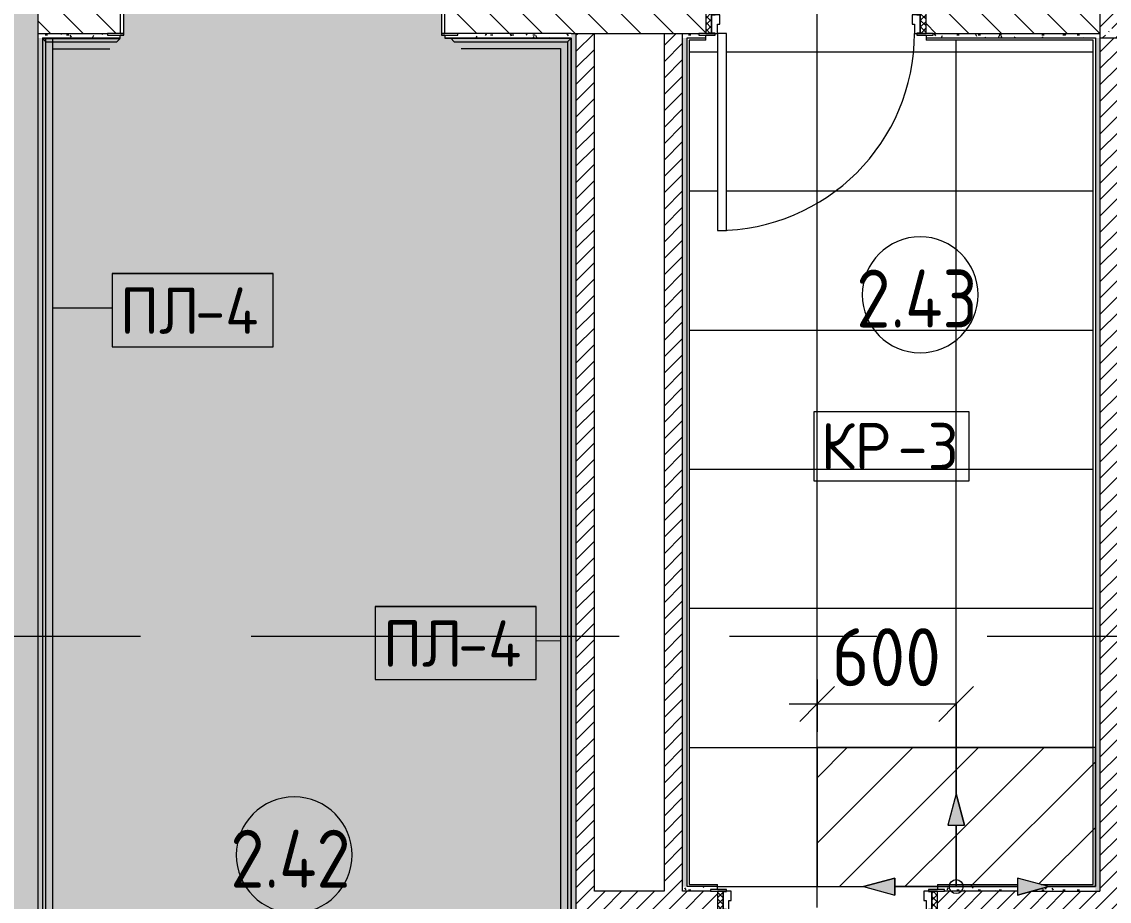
# Model space of a CAD drawing. Header units: millimetres. Extents: x 81633 to 280618, y -8553 to 29000.
# Drawn here: x 107280 to 111970, y 6657 to 10450 of the extents above; entities that cross this region are included whole.
import ezdxf

# ---------------------------------------------------------------- set-up
doc = ezdxf.new("R2010")
doc.units = ezdxf.units.MM
doc.linetypes.add('Осевая', pattern=[3175, 635, -476.25, 1587.5, -476.25])
for name, color, linetype, lineweight in [('A-ANNO-DIMS', 7, 'Continuous', 9), ('A-ANNO-DIMS-100', 7, 'Continuous', 9), ('A-AREA-IDEN', 7, 'Continuous', 9), ('A-DETL', 7, 'Continuous', 9), ('A-DETL-GENF', 7, 'Continuous', 9), ('A-DOOR', 7, 'Continuous', 9), ('A-DOOR-1', 7, 'Continuous', 13), ('A-DOOR-FRAM', 7, 'Continuous', 13), ('A-DOOR-FRAM-1', 7, 'Continuous', 9), ('A-FLOR-IDEN', 7, 'Continuous', 9), ('A-FLOR-PATT', 7, 'Continuous', 9), ('A-GENM-IDEN', 7, 'Continuous', 9), ('A-WALL', 7, 'Continuous', 9), ('I-WALL', 7, 'Continuous', 9), ('Оси-2', 7, 'Осевая', 9)]:
    doc.layers.add(name, color=color, linetype=linetype, lineweight=lineweight)
for name, color, linetype, lineweight, true_color in [('A-DETL-GENF-1', 7, 'Continuous', 9, 0x004000), ('A-GENM-2', 5, 'Continuous', 9, 0x0000ff), ('A-WALL-1', 9, 'Continuous', 9, 0x808080), ('A-WALL-FNSH-1', 9, 'Continuous', 9, 0x808080), ('I-WALL-2', 9, 'Continuous', 9, 0x808080)]:
    doc.layers.add(name, color=color, linetype=linetype, lineweight=lineweight, true_color=true_color)
doc.styles.add('GOST Common', font='GOST_Common.ttf', dxfattribs={"height": 200})
doc.styles.add('GOST Common_1', font='GOST_Common.ttf', dxfattribs={"width": 0.9, "height": 250})
doc.styles.add('ISOCPEUR', font='isocpeur.ttf', dxfattribs={"width": 0.9, "height": 250})
doc.dimstyles.new('ISO-2_5_0_9К_БОЛЬШОЙ_округление_1', dxfattribs={"dimscale": 304.8, "dimtxt": 248.995294, "dimasz": 0.492126, "dimexe": 0.393701, "dimexo": 0, "dimgap": 0, "dimtad": 1, "dimdec": 0, "dimrnd": 10, "dimzin": 0, "dimdsep": 46, "dimtxsty": 'ISOCPEUR', "dimblk1": 'OBLIQUE', "dimblk2": 'OBLIQUE', "dimsah": 1, "dimcen": 0.09, "dimdle": 0.393701, "dimazin": 0, "dimtfac": 1, "dimtdec": 4, "dimtix": 1, "dimtmove": 0, "dimatfit": 3, "dimfxl": 1, "dimtvp": 1, "dimtolj": 1, "dimtzin": 0, "dimarcsym": 2})
pattern_1 = [(45, (0, 0), (-35.35534, 35.35534), [])]
pattern_2 = [(45, (0, 0), (-57.024626, 57.024626), []), (45, (57.025, 0), (-57.024626, 57.024626), [100.806, -20.161, 3.353, -16.808])]
pattern_3 = [(0, (0, 0), (121.92, 30.48), [10.058, -81.382, 10.058, -81.382, -487.68]), (0, (0, 0), (121.92, 30.48), [-182.88, 10.058, -172.822, 10.058, -81.382, -213.36]), (0, (0, 0), (121.92, 30.48), [-457.2, 10.058, -50.902, 10.058, -142.342]), (120, (45.72, 15.24), (-87.356454, 90.345817), [10.058, -81.382, 10.058, -81.382, -487.68]), (120, (45.72, 15.24), (-87.356454, 90.345817), [-182.88, 10.058, -172.822, 10.058, -81.382, -213.36]), (120, (45.72, 15.24), (-87.356454, 90.345817), [-457.2, 10.058, -50.902, 10.058, -142.342]), (240, (60.96, 76.2), (-34.563546, -120.825817), [10.058, -81.382, 10.058, -81.382, -487.68]), (240, (60.96, 76.2), (-34.563546, -120.825817), [-182.88, 10.058, -172.822, 10.058, -81.382, -213.36]), (240, (60.96, 76.2), (-34.563546, -120.825817), [-457.2, 10.058, -50.902, 10.058, -142.342])]
pattern_4 = [(45, (0, 0), (-141.42136, 141.42136), [])]

# ---------------------------------------------------------------- blocks, each defined once
blk = doc.blocks.new('110_Дверь_СКБ_2Ст - Д-2а_л_ Из коридора на лестницу-32216062-План устройства полов 2 этажa в осях 23-33')
at = {"layer": 'A-DOOR'}
for centre, radius, start, end in [((662.5, 100), 900, 90, 180), ((-637.5, 100), 400, 360, 90)]:
    blk.add_arc(centre, radius, start, end, dxfattribs=at)
at = {"layer": 'A-DOOR-1'}
for p, q in [((662.5, 1000), (612.5, 1000)), ((612.5, 1000), (612.5, 100)), ((662.5, 100), (662.5, 1000)), ((-637.5, 500), (-637.5, 100)), ((-587.5, 500), (-637.5, 500)), ((-587.5, 100), (-587.5, 500)), ((-637.5, 100), (-587.5, 100)), ((612.5, 100), (662.5, 100))]:
    blk.add_line(p, q, dxfattribs=at)
at = {"layer": 'A-DOOR-FRAM'}
for p, q in [((-672.5, 108), (-742.5, 108)), ((-742.5, 108), (-742.5, 100)), ((-742.5, 100), (-672.5, 100)), ((-637.5, 100), (-687.5, 100)), ((-687.5, 100), (-687.5, 20)), ((-672.5, 100), (-672.5, 108)), ((-637.5, 50), (-637.5, 100)), ((662.5, 100), (662.5, 50)), ((712.5, 100), (662.5, 100)), ((767.5, 108), (697.5, 108)), ((697.5, 108), (697.5, 100)), ((697.5, 100), (767.5, 100)), ((712.5, 20), (712.5, 100)), ((767.5, 100), (767.5, 108)), ((-627.5, 50), (-637.5, 50)), ((-627.5, 20), (-627.5, 50)), ((662.5, 50), (652.5, 50)), ((652.5, 50), (652.5, 20)), ((-687.5, 20), (-627.5, 20)), ((-672.5, 20), (-687.5, 20)), ((-687.5, 20), (-687.5, -100)), ((-672.5, -100), (-672.5, 20)), ((652.5, 20), (712.5, 20)), ((712.5, 20), (697.5, 20)), ((697.5, 20), (697.5, -100)), ((712.5, -100), (712.5, 20)), ((-672.5, -100), (-742.5, -100)), ((-742.5, -100), (-742.5, -108)), ((-742.5, -108), (-672.5, -108)), ((-687.5, -100), (-672.5, -100)), ((-672.5, -108), (-672.5, -100)), ((697.5, -100), (712.5, -100)), ((767.5, -100), (697.5, -100)), ((697.5, -100), (697.5, -108)), ((697.5, -108), (767.5, -108)), ((767.5, -108), (767.5, -100))]:
    blk.add_line(p, q, dxfattribs=at)
blk = doc.blocks.new('110_Дверь_СКБ_1Ст_Внутренняя1 - Д-8 950x2100h_охрана-31784688-План устройства полов 2 этажa в осях 23-33')
at = {"layer": 'A-DOOR'}
h = blk.add_hatch(dxfattribs=at)
h.set_pattern_fill('FP_6', color=256, style=0, pattern_type=2)
h.set_pattern_definition([(135, (1826.41, 164.685), (-14.14214, -14.14214), []), (225, (1826.41, 164.685), (14.14214, -14.14214), [])])
h.paths.add_polyline_path([(481.6, 100), (462.5, 100), (462.5, -100), (487.5, -100), (487.5, 100)])
at = {"layer": 'A-DOOR-FRAM-1'}
h = blk.add_hatch(dxfattribs=at)
h.set_pattern_fill('FP_7', color=256, style=0, pattern_type=2)
h.set_pattern_definition([(45, (-296.384, 164.685), (-14.1421, 14.1421), []), (135, (-296.384, 164.685), (-14.1421, -14.1421), [])])
h.paths.add_polyline_path([(-437.5, 100), (-462.5, 100), (-462.5, -100), (-437.5, -100), (-437.5, 62.3)])
at = {"layer": 'A-DOOR'}
blk.add_arc((437.5, 100), 850, 90, 180, dxfattribs=at)
at = {"layer": 'A-DOOR-1'}
for p, q in [((437.5, 950), (397.5, 950)), ((397.5, 950), (397.5, 100)), ((437.5, 100), (437.5, 950)), ((397.5, 100), (437.5, 100))]:
    blk.add_line(p, q, dxfattribs=at)
at = {"layer": 'A-DOOR-FRAM'}
for p, q in [((-422.5, 108), (-492.5, 108)), ((-492.5, 108), (-492.5, 100)), ((-492.5, 100), (-422.5, 100)), ((-437.5, 100), (-462.5, 100)), ((-462.5, 100), (-462.5, -100)), ((-412.5, 100), (-437.5, 100)), ((-437.5, 100), (-437.5, 20)), ((-437.5, -100), (-437.5, 100)), ((-422.5, 100), (-437.5, 100)), ((-437.5, 100), (-437.5, 99)), ((-437.5, 99), (-422.5, 99)), ((-422.5, 100), (-422.5, 108)), ((-422.5, 99), (-422.5, 100)), ((-412.5, 60), (-412.5, 100)), ((437.5, 100), (437.5, 60)), ((462.5, 100), (437.5, 100)), ((517.5, 108), (447.5, 108)), ((447.5, 108), (447.5, 100)), ((462.5, 100), (447.5, 100)), ((447.5, 100), (447.5, 99)), ((447.5, 100), (517.5, 100)), ((447.5, 99), (462.5, 99)), ((462.5, 20), (462.5, 100)), ((487.5, 100), (462.5, 100)), ((462.5, 100), (462.5, -100)), ((462.5, 99), (462.5, 100)), ((487.5, -100), (487.5, 100)), ((517.5, 100), (517.5, 108)), ((-402.5, 60), (-412.5, 60)), ((-402.5, 20), (-402.5, 60)), ((437.5, 60), (427.5, 60)), ((427.5, 60), (427.5, 20)), ((-437.5, 20), (-402.5, 20)), ((-422.5, 20), (-437.5, 20)), ((-437.5, 20), (-437.5, -100)), ((-422.5, -100), (-422.5, 20)), ((427.5, 20), (462.5, 20)), ((462.5, 20), (447.5, 20)), ((447.5, 20), (447.5, -100)), ((462.5, -100), (462.5, 20)), ((-422.5, -100), (-492.5, -100)), ((-492.5, -100), (-492.5, -108)), ((-492.5, -108), (-422.5, -108)), ((-462.5, -100), (-437.5, -100)), ((-437.5, -100), (-422.5, -100)), ((-422.5, -108), (-422.5, -100)), ((447.5, -100), (462.5, -100)), ((517.5, -100), (447.5, -100)), ((447.5, -100), (447.5, -108)), ((447.5, -108), (517.5, -108)), ((462.5, -100), (487.5, -100)), ((517.5, -108), (517.5, -100))]:
    blk.add_line(p, q, dxfattribs=at)
blk = doc.blocks.new('110_Дверь_СКБ_1Ст_Внутренняя1 - Д-8 950x2100h_охрана-32224770-План устройства полов 2 этажa в осях 23-33')
at = {"layer": 'A-DOOR'}
h = blk.add_hatch(dxfattribs=at)
h.set_pattern_fill('FP_15', color=256, style=0, pattern_type=2)
h.set_pattern_definition([(135, (1826.41, 104.685), (-14.14214, -14.14214), []), (225, (1826.41, 104.685), (14.14214, -14.14214), [])])
h.paths.add_polyline_path([(487.5, 40), (462.5, 40), (462.5, -40), (487.5, -40)])
at = {"layer": 'A-DOOR-FRAM-1'}
h = blk.add_hatch(dxfattribs=at)
h.set_pattern_fill('FP_16', color=256, style=0, pattern_type=2)
h.set_pattern_definition([(45, (-296.384, 104.685), (-14.1421, 14.1421), []), (135, (-296.384, 104.685), (-14.1421, -14.1421), [])])
h.paths.add_polyline_path([(-437.5, 40), (-462.5, 40), (-462.5, -40), (-437.5, -40)])
at = {"layer": 'A-DOOR'}
blk.add_arc((437.5, 40), 850, 90, 180, dxfattribs=at)
at = {"layer": 'A-DOOR-1'}
for p, q in [((437.5, 890), (397.5, 890)), ((397.5, 890), (397.5, 40)), ((437.5, 40), (437.5, 890)), ((397.5, 40), (437.5, 40))]:
    blk.add_line(p, q, dxfattribs=at)
at = {"layer": 'A-DOOR-FRAM'}
for p, q in [((-422.5, 48), (-492.5, 48)), ((-492.5, 48), (-492.5, 40)), ((-422.5, 40), (-422.5, 48)), ((517.5, 48), (447.5, 48)), ((447.5, 48), (447.5, 40)), ((517.5, 40), (517.5, 48)), ((-492.5, 40), (-422.5, 40)), ((-437.5, 40), (-462.5, 40)), ((-462.5, 40), (-462.5, -40)), ((-412.5, 40), (-437.5, 40)), ((-437.5, 40), (-437.5, -40)), ((-437.5, -40), (-437.5, 40)), ((-422.5, 40), (-437.5, 40)), ((-437.5, 40), (-437.5, 39)), ((-437.5, 39), (-422.5, 39)), ((-422.5, 39), (-422.5, 40)), ((-412.5, 0), (-412.5, 40)), ((-402.5, 0), (-412.5, 0)), ((-402.5, -40), (-402.5, 0)), ((437.5, 0), (427.5, 0)), ((427.5, 0), (427.5, -40)), ((437.5, 40), (437.5, 0)), ((462.5, 40), (437.5, 40)), ((462.5, 40), (447.5, 40)), ((447.5, 40), (447.5, 39)), ((447.5, 40), (517.5, 40)), ((447.5, 39), (462.5, 39)), ((462.5, -40), (462.5, 40)), ((487.5, 40), (462.5, 40)), ((462.5, 40), (462.5, -40)), ((462.5, 39), (462.5, 40)), ((487.5, -40), (487.5, 40)), ((-422.5, -40), (-492.5, -40)), ((-492.5, -40), (-492.5, -48)), ((-462.5, -40), (-437.5, -40)), ((-422.5, -39), (-437.5, -39)), ((-437.5, -39), (-437.5, -40)), ((-437.5, -40), (-402.5, -40)), ((-437.5, -40), (-422.5, -40)), ((-422.5, -40), (-422.5, -39)), ((-422.5, -48), (-422.5, -40)), ((427.5, -40), (462.5, -40)), ((462.5, -39), (447.5, -39)), ((447.5, -39), (447.5, -40)), ((447.5, -40), (462.5, -40)), ((517.5, -40), (447.5, -40)), ((447.5, -40), (447.5, -48)), ((462.5, -40), (462.5, -39)), ((462.5, -40), (487.5, -40)), ((517.5, -48), (517.5, -40)), ((-492.5, -48), (-422.5, -48)), ((447.5, -48), (517.5, -48))]:
    blk.add_line(p, q, dxfattribs=at)
blk = doc.blocks.new('Плинтус - Плинтус светлый _сад_-32863509-План устройства полов 2 этажa в осях 23-33')
at = {"layer": 'A-GENM-2'}
blk.add_hatch(color=256, dxfattribs=at).paths.add_polyline_path([(213.1, -15), (504, -15), (519, 0), (0, 0), (15, -15)])
for p, q in [((0, 0), (519, 0)), ((0, 0), (15, -15)), ((15, -15), (504, -15)), ((45, -45), (474, -45)), ((504, -15), (519, 0))]:
    blk.add_line(p, q, dxfattribs=at)
blk = doc.blocks.new('Плинтус - Плинтус светлый _сад_-32863544-План устройства полов 2 этажa в осях 23-33')
at = {"layer": 'A-GENM-2'}
blk.add_hatch(color=256, dxfattribs=at).paths.add_polyline_path([(5200, 0), (0, 0), (15, -15), (5185, -15)])
for p, q in [((0, 0), (5200, 0)), ((0, 0), (15, -15)), ((15, -15), (5185, -15)), ((45, -45), (5155, -45)), ((5185, -15), (5200, 0))]:
    blk.add_line(p, q, dxfattribs=at)
blk = doc.blocks.new('Плинтус - Плинтус светлый _сад_-33414398-План устройства полов 2 этажa в осях 23-33')
at = {"layer": 'A-GENM-2'}
blk.add_hatch(color=256, dxfattribs=at).paths.add_polyline_path([(0, -15), (9853.3, -15), (9853.3, -0.6), (0, -0.6)])
for p, q in [((0, -15), (9853.3, -15)), ((0, -45), (9853.3, -45)), ((9853.3, -0.6), (9853.3, -15))]:
    blk.add_line(p, q, dxfattribs=at)
blk = doc.blocks.new('Плинтус - Плинтус светлый _сад_-33126748-План устройства полов 2 этажa в осях 23-33')
at = {"layer": 'A-GENM-2'}
blk.add_hatch(color=256, dxfattribs=at).paths.add_polyline_path([(320.6, -15), (335.6, 0), (0.6, -0.6), (15, -15)])
for p, q in [((0.6, 0), (335.6, 0)), ((0.6, -0.6), (15, -15)), ((15, -15), (320.6, -15)), ((45, -45), (290.6, -45)), ((320.6, -15), (335.6, 0))]:
    blk.add_line(p, q, dxfattribs=at)
blk = doc.blocks.new('Начало раскладки_красным - Начало раскладки_красным-26110621-План устройства полов 2 этажa в осях 23-33')
at = {"layer": 'A-DETL-GENF'}
for points in [[(36.2, 264.8), (0, 400), (-36.2, 264.8), (-22.7, 264.8)], [(-264.8, -36.2), (-264.8, 36.2), (-400, 0)], [(264.8, -36.2), (400, 0), (264.8, 36.2)]]:
    blk.add_hatch(color=256, dxfattribs=at).paths.add_polyline_path(points)
for p, q in [((0, 400), (-36.2, 264.8)), ((0, 400), (-36.2, 264.8)), ((36.2, 264.8), (0, 400)), ((0, 400), (36.2, 264.8)), ((-36.2, 264.8), (36.2, 264.8)), ((-36.2, 264.8), (36.2, 264.8)), ((0, 30), (0, 264.8)), ((-264.8, 36.2), (-400, 0)), ((-400, 0), (-264.8, 36.2)), ((-400, 0), (-264.8, -36.2)), ((-400, 0), (-264.8, -36.2)), ((-264.8, -36.2), (-264.8, 36.2)), ((-264.8, 36.2), (-264.8, -36.2)), ((-30, 0), (-264.8, 0)), ((30, 0), (264.8, 0)), ((400, 0), (264.8, 36.2)), ((264.8, 36.2), (264.8, -36.2)), ((400, 0), (264.8, 36.2)), ((264.8, 36.2), (264.8, -36.2)), ((400, 0), (264.8, -36.2)), ((264.8, -36.2), (400, 0))]:
    blk.add_line(p, q, dxfattribs=at)
blk.add_circle((0, 0), 30, dxfattribs=at)
blk = doc.blocks.new('М_перекрытий_ЭП - Типоразмер-25383776-План устройства полов 2 этажa в осях 23-33')
at = {"layer": 'A-FLOR-IDEN'}
for p, q in [((3.352, 1.578), (-3.336, 1.578)), ((-3.336, 1.578), (-3.336, -1.406)), ((3.352, -1.406), (3.352, 1.578)), ((-3.336, -1.406), (3.352, -1.406))]:
    blk.add_line(p, q, dxfattribs=at)
blk = doc.blocks.new('Марка_Помещения - Номер-25198446-План устройства полов 2 этажa в осях 23-33')
at = {"layer": 'A-AREA-IDEN'}
for start, end in [(360, 180), (180, 360)]:
    blk.add_arc((0, 0), 2.5, start, end, dxfattribs=at)
blk = doc.blocks.new('DIMBLOCK29-План устройства полов 2 этажa в осях 23-33')
at = {"layer": 'A-ANNO-DIMS-100'}
for p, q in [((110710, 7613.9), (110710, 7387.8)), ((110710, 7507.8), (110710, 7613.9)), ((111310, 7320), (111310, 7627.8)), ((110590, 7507.8), (111310, 7507.8)), ((111310, 7507.8), (111310, 7320))]:
    blk.add_line(p, q, dxfattribs=at)
at = {"layer": 'A-ANNO-DIMS-100', "lineweight": 20}
for p, q in [((110710, 7507.8), (110785, 7582.8)), ((111310, 7507.8), (111385, 7582.8)), ((110710, 7507.8), (110635, 7432.8)), ((111310, 7507.8), (111235, 7432.8))]:
    blk.add_line(p, q, dxfattribs=at)
at = {"layer": 'A-ANNO-DIMS-100', "color": 0, "insert": (110773, 7834.4), "char_height": 250, "width": 568.858, "attachment_point": 1, "line_spacing_factor": 1.149209, "style": 'ISOCPEUR'}
blk.add_mtext('600', dxfattribs=at)
blk = doc.blocks.new('_Oblique')
at = {"color": 0, "linetype": 'ByBlock', "lineweight": -2}
blk.add_line((-0.5, -0.5), (0.5, 0.5), dxfattribs=at)
blk = doc.blocks.new('Mark Reiling - Mark Reiling-26174330-План устройства полов 2 этажa в осях 23-33')
at = {"layer": 'A-GENM-IDEN'}
for p, q in [((-3.47, 1.49), (-3.47, -1.663)), ((-3.47, 1.49), (3.47, 1.49)), ((3.47, 1.49), (-3.47, 1.49)), ((-3.47, 1.49), (-3.47, -1.663)), ((3.47, -1.663), (3.47, 1.49)), ((3.47, -1.663), (3.47, 1.49)), ((-3.47, -1.663), (3.47, -1.663)), ((-3.47, -1.663), (3.47, -1.663))]:
    blk.add_line(p, q, dxfattribs=at)

msp = doc.modelspace()

# ---------------------------------------------------------------- hatches: boundary and pattern name
at = {"layer": 'A-DETL-GENF-1'}
h = msp.add_hatch(dxfattribs=at)
h.set_pattern_fill('FP_55', color=256, style=0, pattern_type=2)
h.set_pattern_definition(pattern_4)
h.paths.add_polyline_path([(111310, 6720), (111310, 6984.8), (111273.8, 6984.8), (111310, 7120), (111310, 7320), (110710, 7320), (110710, 6720), (110910, 6720), (111045.2, 6756.2), (111045.2, 6720), (111273.8, 6720)])
h = msp.add_hatch(dxfattribs=at)
h.set_pattern_fill('FP_55', color=256, style=0, pattern_type=2)
h.set_pattern_definition(pattern_4)
h.paths.add_polyline_path([(111910, 6720), (111910, 7320), (111310, 7320), (111310, 7120), (111346.2, 6984.8), (111310, 6984.8), (111310, 6720), (111574.8, 6720), (111574.8, 6756.2), (111710, 6720)])
at = {"layer": 'A-FLOR-PATT'}
h = msp.add_hatch(color=256, dxfattribs=at)
h.paths.add_polyline_path([(108926.8, 170), (108927, 503.1), (109650, 503.1), (109650, 3755), (109662, 3755), (109662, 3770), (109670, 3770), (109670, 3805), (108770, 3805), (108770, 3855), (109670, 3855), (109670, 5055), (109270, 5055), (109270, 5105), (109670, 5105), (109669.2, 5140), (109662, 5140), (109662, 5155), (109650, 5155), (109649, 10380), (109105, 10380), (109105, 10392), (109090, 10392), (109090, 10520), (109045, 10520), (109045, 10550), (109055, 10550), (109055, 10600), (107755, 10600), (107755, 10550), (107765, 10550), (107765, 10520), (107720, 10520), (107720, 10392), (107705, 10392), (107705, 10380), (107370, 10379), (107370, 10377.7), (107705, 10377.7), (107690, 10362.7), (107384.4, 10362.7), (107384.4, 539.4), (108049.4, 539.4), (108048.7, 524.4), (107370, 524.4), (107371, 521), (108050, 521), (108050, 503.1), (108926.5, 503.1), (108926.5, 170)])
h.paths.add_polyline_path([(108782.9, 232.8), (108787.9, 234.1), (108791.6, 237.8), (108792.9, 242.8), (108791.6, 247.8), (108787.6, 251.6), (108782.9, 252.8), (108777.9, 251.5), (108774.3, 247.8), (108772.9, 242.8), (108774.3, 237.8), (108777.9, 234.1), (108780.3, 233.1)])
h.paths.add_polyline_path([(108471.7, 232.8), (108476.7, 234.1), (108480.3, 237.8), (108481.7, 242.8), (108480.3, 247.8), (108476.7, 251.5), (108471.7, 252.8), (108466.7, 251.5), (108463, 247.8), (108461.7, 242.8), (108463, 237.8), (108466.7, 234.1), (108469.1, 233.1)])
h.paths.add_polyline_path([(108160.4, 232.8), (108165.7, 234.4), (108169.1, 237.8), (108170.4, 242.8), (108169.1, 247.8), (108165.4, 251.5), (108160.4, 252.8), (108155.4, 251.5), (108151.8, 247.8), (108150.4, 242.8), (108151.8, 237.8), (108155.4, 234.1), (108157.8, 233.1)])
h.paths.add_polyline_path([(108367.9, 232.8), (108373.2, 234.4), (108376.6, 237.8), (108377.9, 242.8), (108376.6, 247.8), (108372.9, 251.5), (108367.9, 252.8), (108362.9, 251.5), (108359.3, 247.8), (108357.9, 242.8), (108359.3, 237.8), (108362.9, 234.1), (108365.3, 233.1)])
h.paths.add_polyline_path([(108575.4, 232.8), (108580.4, 234.1), (108584.1, 237.8), (108585.4, 242.8), (108584.1, 247.8), (108580.4, 251.5), (108575.4, 252.8), (108570.4, 251.5), (108566.8, 247.8), (108565.4, 242.8), (108566.8, 237.8), (108570.4, 234.1), (108572.8, 233.1)])
h.paths.add_polyline_path([(108679.2, 232.8), (108684.2, 234.1), (108687.8, 237.8), (108689.2, 242.8), (108687.8, 247.8), (108684.2, 251.5), (108679.2, 252.8), (108674.2, 251.5), (108670.5, 247.8), (108669.2, 242.8), (108670.5, 237.8), (108674.2, 234.1), (108676.6, 233.1)])
h.paths.add_polyline_path([(108264.2, 232.8), (108269.5, 234.4), (108272.8, 237.8), (108274.2, 242.8), (108272.8, 247.8), (108269.2, 251.5), (108264.2, 252.8), (108259.2, 251.5), (108255.5, 247.8), (108254.2, 242.8), (108255.5, 237.8), (108259.2, 234.1), (108261.6, 233.1)])
h.paths.add_polyline_path([(108160.4, 382.8), (108165.4, 384.1), (108169.1, 387.8), (108170.4, 392.8), (108169.1, 397.8), (108165.4, 401.5), (108160.4, 402.8), (108155.4, 401.5), (108151.8, 397.8), (108150.4, 392.8), (108151.8, 387.8), (108155.4, 384.1), (108157.8, 383.1)])
h.paths.add_polyline_path([(108464.6, 386), (108479, 386), (108481.3, 390.2), (108481.3, 395.4), (108478.7, 399.9), (108474.3, 402.5), (108469.1, 402.5), (108464.6, 399.9), (108462, 395.3), (108462, 390.2), (108464.4, 386)])
h.paths.add_polyline_path([(108582.7, 386), (108585.1, 390.2), (108585.1, 395.4), (108582.5, 399.9), (108578, 402.5), (108572.8, 402.5), (108568.4, 399.9), (108565.8, 395.3), (108565.8, 390.2), (108568.4, 386), (108582.5, 386)])
h.paths.add_polyline_path([(108375.2, 386), (108377.6, 390.2), (108377.6, 395.4), (108375, 399.9), (108370.5, 402.5), (108365.3, 402.5), (108360.9, 399.9), (108358.3, 395.3), (108358.3, 390.2), (108360.9, 386), (108375, 386)])
h.paths.add_polyline_path([(108674.2, 386), (108686.5, 386), (108688.8, 390.2), (108688.8, 395.4), (108686.2, 399.9), (108681.8, 402.5), (108676.6, 402.5), (108671.8, 399.5), (108669.5, 395.3), (108669.5, 390.2), (108672.1, 386)])
h.paths.add_polyline_path([(108787.6, 386), (108790.2, 386), (108792.6, 390.2), (108792.6, 395.4), (108790, 399.9), (108785.5, 402.5), (108780.3, 402.5), (108775.9, 399.9), (108773.3, 395.3), (108773.3, 390.2), (108775.9, 386), (108777.9, 386)])
h.paths.add_polyline_path([(108271.5, 386), (108273.8, 390.2), (108273.8, 395.4), (108271.2, 399.9), (108266.8, 402.5), (108261.6, 402.5), (108257.1, 399.9), (108254.5, 395.3), (108254.5, 390.2), (108257.1, 386), (108271.2, 386)])
h.paths.add_polyline_path([(109649, 503.1), (109634, 503.1), (109634, 3715), (109649, 3730), (109649, 917)])
h.paths.add_polyline_path([(109649, 5179), (109634, 5194), (109634, 10364), (109145, 10364), (109130, 10379), (109649, 10378), (109649, 6133.9)])
h = msp.add_hatch(dxfattribs=at)
h.set_pattern_fill('FP_45', color=256, style=0, pattern_type=2)
h.set_pattern_definition([(270, (110710, 8520), (600, 4e-14), []), (0, (110710, 8520), (0, 600), [])])
h.paths.add_polyline_path([(110280, 10400), (110320, 10400), (110320, 9550), (110280, 9550), (110280, 10307.5)])
h.paths.add_polyline_path([(111170, 6630), (111180, 6630), (111180, 6660), (111170, 6660), (111170, 6700), (111190, 6700), (111190, 6708), (111230, 6708), (111230, 6729), (111574.8, 6729), (111574.8, 6756.2), (111676.4, 6729), (111901, 6729), (111901, 10371), (111180, 10371), (111180, 10392), (111140, 10392), (111140, 10400), (111130, 10400), (111130, 10440), (111120, 10440), (111120, 10480), (111140, 10480), (111140, 10590), (110270, 10590), (110270, 10480), (110290, 10480), (110290, 10440), (110280, 10440), (110280, 10400), (110270, 10400), (110270, 10392), (110230, 10392), (110229.2, 10371), (110159, 10371), (110159, 6729), (110280, 6729), (110280, 6708), (110320, 6708), (110320, 6700), (110340, 6700), (110340, 6660), (110330, 6660), (110330, 6630), (111111, 6630)])
h.paths.add_polyline_path([(111045.2, 6683.8), (110910, 6720), (111045.2, 6756.2), (111045.2, 6694.6)])
h.paths.add_polyline_path([(111283.9, 6984.8), (111273.8, 6984.8), (111310, 7120), (111346.2, 6984.8), (111310, 6984.8)])
at = {"layer": 'I-WALL'}
h = msp.add_hatch(dxfattribs=at)
h.set_pattern_fill('FP_2', color=256, style=0, pattern_type=2)
h.set_pattern_definition(pattern_2)
h.paths.add_polyline_path([(107350, 2400), (107350, 10600), (107130, 10600), (107130, 2400), (107330, 2400)])
h = msp.add_hatch(dxfattribs=at)
h.set_pattern_fill('FP_4', color=256, style=0, pattern_type=2)
h.set_pattern_definition([(135, (0, 0), (-70.71068, -70.71068), [])])
h.paths.add_polyline_path([(120770.4, 10400), (121210, 10400), (121210, 10600), (119330, 10600), (119330, 10400)])
h.paths.add_polyline_path([(111702.4, 10400), (111930, 10400), (111930, 10600), (111180, 10600), (111180, 10400), (111210, 10400)])
h.paths.add_polyline_path([(110230, 10400), (110230, 10600), (109105, 10600), (109105, 10400), (110200, 10400)])
h.paths.add_polyline_path([(107705, 10400), (107705, 10600), (107350, 10600), (107350, 10400), (107650, 10400)])
h = msp.add_hatch(dxfattribs=at)
h.set_pattern_fill('FP_2', color=256, style=0, pattern_type=2)
h.set_pattern_definition(pattern_2)
h.paths.add_polyline_path([(119250, 10380), (119330, 10380), (119330, 10600), (111930, 10600), (111930, 10380), (118179.6, 10380)])
h = msp.add_hatch(dxfattribs=at)
h.set_pattern_fill('FP_5', color=256, style=0, pattern_type=2)
h.set_pattern_definition(pattern_1)
h.paths.add_polyline_path([(109670, 100), (109750, 100), (109749, 3755), (109670, 3755), (109670, 150)])
h.paths.add_polyline_path([(109720, 5155), (109750, 5155), (109750, 10400), (109670, 10400), (109670, 5155)])
h = msp.add_hatch(dxfattribs=at)
h.set_pattern_fill('FP_5', color=256, style=0, pattern_type=2)
h.set_pattern_definition(pattern_1)
h.paths.add_polyline_path([(110050, 6700), (110130, 6700), (110130, 10400), (110050, 10400), (110050, 7177.3)])
h = msp.add_hatch(dxfattribs=at)
h.set_pattern_fill('FP_5', color=256, style=0, pattern_type=2)
h.set_pattern_definition(pattern_1)
h.paths.add_polyline_path([(112010, 5400), (112010, 10380), (111930, 10380), (111930, 5400)])
h = msp.add_hatch(dxfattribs=at)
h.set_pattern_fill('FP_5', color=256, style=0, pattern_type=2)
h.set_pattern_definition(pattern_1)
h.paths.add_polyline_path([(111710, 6620), (111930, 6620), (111930, 6700), (111635.4, 6700), (111574.8, 6683.8), (111574.8, 6700), (111230, 6700), (111230, 6620), (111702.4, 6620)])
h.paths.add_polyline_path([(109750, 6620), (110280, 6620), (110280, 6700), (109750, 6700)])
at = {"layer": 'I-WALL-2'}
h = msp.add_hatch(dxfattribs=at)
h.set_pattern_fill('FP_47', color=256, style=0, pattern_type=2)
h.set_pattern_definition(pattern_3)
h.paths.add_polyline_path([(109650, 10380), (109650, 10400), (109160, 10400), (109160, 10392), (109105, 10392), (109105, 10380), (109160, 10380)])
h.paths.add_polyline_path([(107650, 10380), (107705, 10380), (107705, 10392), (107650, 10392), (107650, 10400), (107350, 10400), (107350, 10380), (107370, 10380)])
h = msp.add_hatch(dxfattribs=at)
h.set_pattern_fill('FP_47', color=256, style=0, pattern_type=2)
h.set_pattern_definition(pattern_3)
h.paths.add_polyline_path([(107350, 2400), (107370, 2400), (107370, 10380), (107350, 10380), (107350, 4047.1)])
h = msp.add_hatch(dxfattribs=at)
h.set_pattern_fill('FP_47', color=256, style=0, pattern_type=2)
h.set_pattern_definition(pattern_3)
h.paths.add_polyline_path([(109650, 150), (109670, 150), (109669.7, 3700), (109662, 3700), (109662, 3755), (109650, 3755), (109650, 170)])
h.paths.add_polyline_path([(109650, 5155), (109662, 5155), (109662, 5210), (109670, 5210), (109670, 10400), (109650, 10400), (109650, 5175)])
h = msp.add_hatch(dxfattribs=at)
h.set_pattern_fill('FP_47', color=256, style=0, pattern_type=2)
h.set_pattern_definition(pattern_3)
h.paths.add_polyline_path([(111910, 10380), (111930, 10380), (111930, 10400), (111210, 10399.2), (111210, 10392), (111180, 10392), (111180, 10380), (111901, 10380)])
h.paths.add_polyline_path([(110130, 10380), (110230, 10380), (110230, 10392), (110200, 10392.5), (110200, 10400), (110130, 10400)])
h = msp.add_hatch(dxfattribs=at)
h.set_pattern_fill('FP_47', color=256, style=0, pattern_type=2)
h.set_pattern_definition(pattern_3)
h.paths.add_polyline_path([(110150, 6720), (110150, 10380), (110130, 10380), (110130, 6720)])
h = msp.add_hatch(dxfattribs=at)
h.set_pattern_fill('FP_47', color=256, style=0, pattern_type=2)
h.set_pattern_definition(pattern_3)
h.paths.add_polyline_path([(111930, 6700), (111930, 10380), (111910, 10380), (111910, 6700)])
h = msp.add_hatch(dxfattribs=at)
h.set_pattern_fill('FP_47', color=256, style=0, pattern_type=2)
h.set_pattern_definition(pattern_3)
h.paths.add_polyline_path([(111710, 6700), (111910, 6700), (111910, 6720), (111710, 6720), (111635.4, 6700), (111702.4, 6700)])
h.paths.add_polyline_path([(111574.8, 6700), (111574.8, 6720), (111230, 6720), (111230, 6708), (111260, 6708), (111260, 6700)])
h.paths.add_polyline_path([(110250, 6700), (110250, 6708), (110280, 6708), (110280, 6720), (110130, 6720), (110130, 6700), (110159, 6700)])

# ---------------------------------------------------------------- linework, layer by layer
at = {"layer": 'A-DETL'}
for p, q in [((111310, 7320), (110710, 7320)), ((110710, 7320), (110710, 6720)), ((111910, 7320), (111310, 7320)), ((111310, 7320), (111310, 7120)), ((111310, 7120), (111310, 7320)), ((111910, 6720), (111910, 7320)), ((111310, 6984.8), (111310, 6720)), ((111310, 6720), (111310, 6984.8)), ((110710, 6720), (110910, 6720)), ((111045.2, 6720), (111310, 6720)), ((111310, 6720), (111574.8, 6720)), ((111710, 6720), (111910, 6720))]:
    msp.add_line(p, q, dxfattribs=at)
at = {"layer": 'A-GENM-IDEN'}
for p, q in [((107412.5, 9216.3), (107670.5, 9216.3)), ((109604, 7779), (109498.7, 7780.5))]:
    msp.add_line(p, q, dxfattribs=at)
at = {"layer": 'A-WALL'}
for p, q in [((107350, 10600), (107350, 2400)), ((111930, 10600), (111930, 6700)), ((107350, 10400), (107650, 10400)), ((107370, 10380), (107370, 2400)), ((109650, 10400), (109160, 10400)), ((109650, 5155), (109650, 10380)), ((109670, 10400), (109670, 5210)), ((110130, 10400), (110200, 10400)), ((110130, 6700), (110130, 10400)), ((111210, 10400), (111930, 10400)), ((110250, 6700), (110130, 6700)), ((111574.8, 6700), (111260, 6700)), ((111635.4, 6700), (111930, 6700))]:
    msp.add_line(p, q, dxfattribs=at)
at = {"layer": 'A-WALL-1'}
for p, q in [((107370, 10380), (107705, 10380)), ((107705, 10380), (107705, 10392)), ((109105, 10392), (109105, 10380)), ((109105, 10380), (109650, 10380)), ((109650, 10400), (110130, 10400)), ((109750, 6700), (109750, 10400)), ((110050, 10400), (110050, 6700)), ((110230, 10380), (110230, 10392)), ((111180, 10392), (111180, 10380)), ((111930, 10380), (119250, 10380)), ((110280, 6708), (110280, 6720)), ((111230, 6720), (111230, 6708)), ((110050, 6700), (109750, 6700))]:
    msp.add_line(p, q, dxfattribs=at)
at = {"layer": 'A-WALL-FNSH-1'}
for p, q in [((107371, 10379), (107705, 10379)), ((107371, 522), (107371, 10379)), ((107705, 10379), (107705, 10380)), ((109105, 10380), (109105, 10379)), ((109105, 10379), (109649, 10379)), ((109649, 10379), (109649, 5155))]:
    msp.add_line(p, q, dxfattribs=at)
at = {"layer": 'I-WALL'}
for p, q in [((110150, 10380), (110230, 10380)), ((110150, 6720), (110150, 10380)), ((110230, 10371), (110159, 10371)), ((110159, 10371), (110159, 6729)), ((110230, 10371), (110230, 10380)), ((111180, 10380), (111910, 10380)), ((111180, 10380), (111180, 10371)), ((111901, 10371), (111180, 10371)), ((111901, 6729), (111901, 10371)), ((111910, 10380), (111910, 6720)), ((110280, 6720), (110150, 6720)), ((110159, 6729), (110280, 6729)), ((110280, 6720), (110280, 6729)), ((111230, 6729), (111310, 6729)), ((111230, 6729), (111230, 6720)), ((111310, 6720), (111230, 6720)), ((111310, 6729), (111574.8, 6729)), ((111574.8, 6720), (111310, 6720)), ((111676.4, 6729), (111901, 6729)), ((111910, 6720), (111710, 6720))]:
    msp.add_line(p, q, dxfattribs=at)
at = {"layer": 'Оси-2'}
for p, q in [((110710, 593.7), (110710, 19528.3)), ((84932.7, 7800), (122760, 7800))]:
    msp.add_line(p, q, dxfattribs=at)

# ---------------------------------------------------------------- block references
at = {"layer": 'A-AREA-IDEN', "xscale": 99.99999999999993, "yscale": 99.99999999999993, "zscale": 99.99999999999993}
for p in [(111154.5, 9272.6), (108454.7, 6856.6)]:
    msp.add_blockref('Марка_Помещения - Номер-25198446-План устройства полов 2 этажa в осях 23-33', p, dxfattribs=at)
at = {"layer": 'A-DETL-GENF'}
msp.add_blockref('Начало раскладки_красным - Начало раскладки_красным-26110621-План устройства полов 2 этажa в осях 23-33', (111310, 6720), dxfattribs=at)
at = {"layer": 'A-DOOR'}
msp.add_blockref('110_Дверь_СКБ_2Ст - Д-2а_л_ Из коридора на лестницу-32216062-План устройства полов 2 этажa в осях 23-33', (108392.5, 10500), dxfattribs=at)
at = {"layer": 'A-DOOR', "rotation": 180}
for name, p in [('110_Дверь_СКБ_1Ст_Внутренняя1 - Д-8 950x2100h_охрана-31784688-План устройства полов 2 этажa в осях 23-33', (110717.5, 10500)), ('110_Дверь_СКБ_1Ст_Внутренняя1 - Д-8 950x2100h_охрана-32224770-План устройства полов 2 этажa в осях 23-33', (110767.5, 6660))]:
    msp.add_blockref(name, p, dxfattribs=at)
at = {"layer": 'A-FLOR-IDEN', "xscale": 99.99999999999993, "yscale": 99.99999999999993, "zscale": 99.99999999999993}
msp.add_blockref('М_перекрытий_ЭП - Типоразмер-25383776-План устройства полов 2 этажa в осях 23-33', (111030, 8610), dxfattribs=at)
at = {"layer": 'A-GENM-2'}
for name, p, rotation in [('Плинтус - Плинтус светлый _сад_-33414398-План устройства полов 2 этажa в осях 23-33', (107369.4, 524.4), 89.9999999999999), ('Плинтус - Плинтус светлый _сад_-32863544-План устройства полов 2 этажa в осях 23-33', (109649, 10379), 270)]:
    msp.add_blockref(name, p, dxfattribs=dict(at, rotation=rotation))
for name, p in [('Плинтус - Плинтус светлый _сад_-33126748-План устройства полов 2 этажa в осях 23-33', (107369.4, 10377.7)), ('Плинтус - Плинтус светлый _сад_-32863509-План устройства полов 2 этажa в осях 23-33', (109130, 10379))]:
    msp.add_blockref(name, p, dxfattribs=at)
at = {"layer": 'A-GENM-IDEN', "xscale": 99.99999999999993, "yscale": 99.99999999999993, "zscale": 99.99999999999993}
for p in [(108017.5, 9214.8), (109151.7, 7779)]:
    msp.add_blockref('Mark Reiling - Mark Reiling-26174330-План устройства полов 2 этажa в осях 23-33', p, dxfattribs=at)

# ---------------------------------------------------------------- texts
at = {"layer": 'A-AREA-IDEN', "char_height": 250, "width": 685.443, "attachment_point": 1, "style": 'GOST Common_1'}
for s, insert in [('2.43', (110879.7, 9381.1)), ('2.42', (108180, 6965.1))]:
    msp.add_mtext(s, dxfattribs=dict(at, insert=insert))
at = {"layer": 'A-FLOR-IDEN', "char_height": 200, "attachment_point": 1, "style": 'GOST Common'}
for s, insert, width in [('КР', (110726.4, 8719.7), 400.844), ('-3', (111057.1, 8719.7), 344.726)]:
    msp.add_mtext(s, dxfattribs=dict(at, insert=insert, width=width))
at = {"layer": 'A-GENM-IDEN', "char_height": 200, "attachment_point": 1, "style": 'GOST Common'}
for s, insert, width in [('ПЛ', (107703.4, 9303.9), 392.827), ('-4', (108027.5, 9303.9), 376.793), ('ПЛ', (108837.6, 7868.1), 392.827), ('-4', (109161.7, 7868.1), 376.793)]:
    msp.add_mtext(s, dxfattribs=dict(at, insert=insert, width=width))

# ---------------------------------------------------------------- dimensions: what is measured, and where the dimension line sits
at = {"layer": 'A-ANNO-DIMS'}
dim = msp.add_linear_dim(base=(111310, 7507.8), p1=(110710, 7613.9), p2=(111310, 7320), dimstyle='ISO-2_5_0_9К_БОЛЬШОЙ_округление_1', override={"dimpost": '<>', "dimfxl": 668.113559}, dxfattribs=at)
dim.commit()
dim.dimension.update_dxf_attribs({"geometry": 'DIMBLOCK29-План устройства полов 2 этажa в осях 23-33', "text_midpoint": (111010, 7632.8)})

doc.saveas('drawing.dxf')
